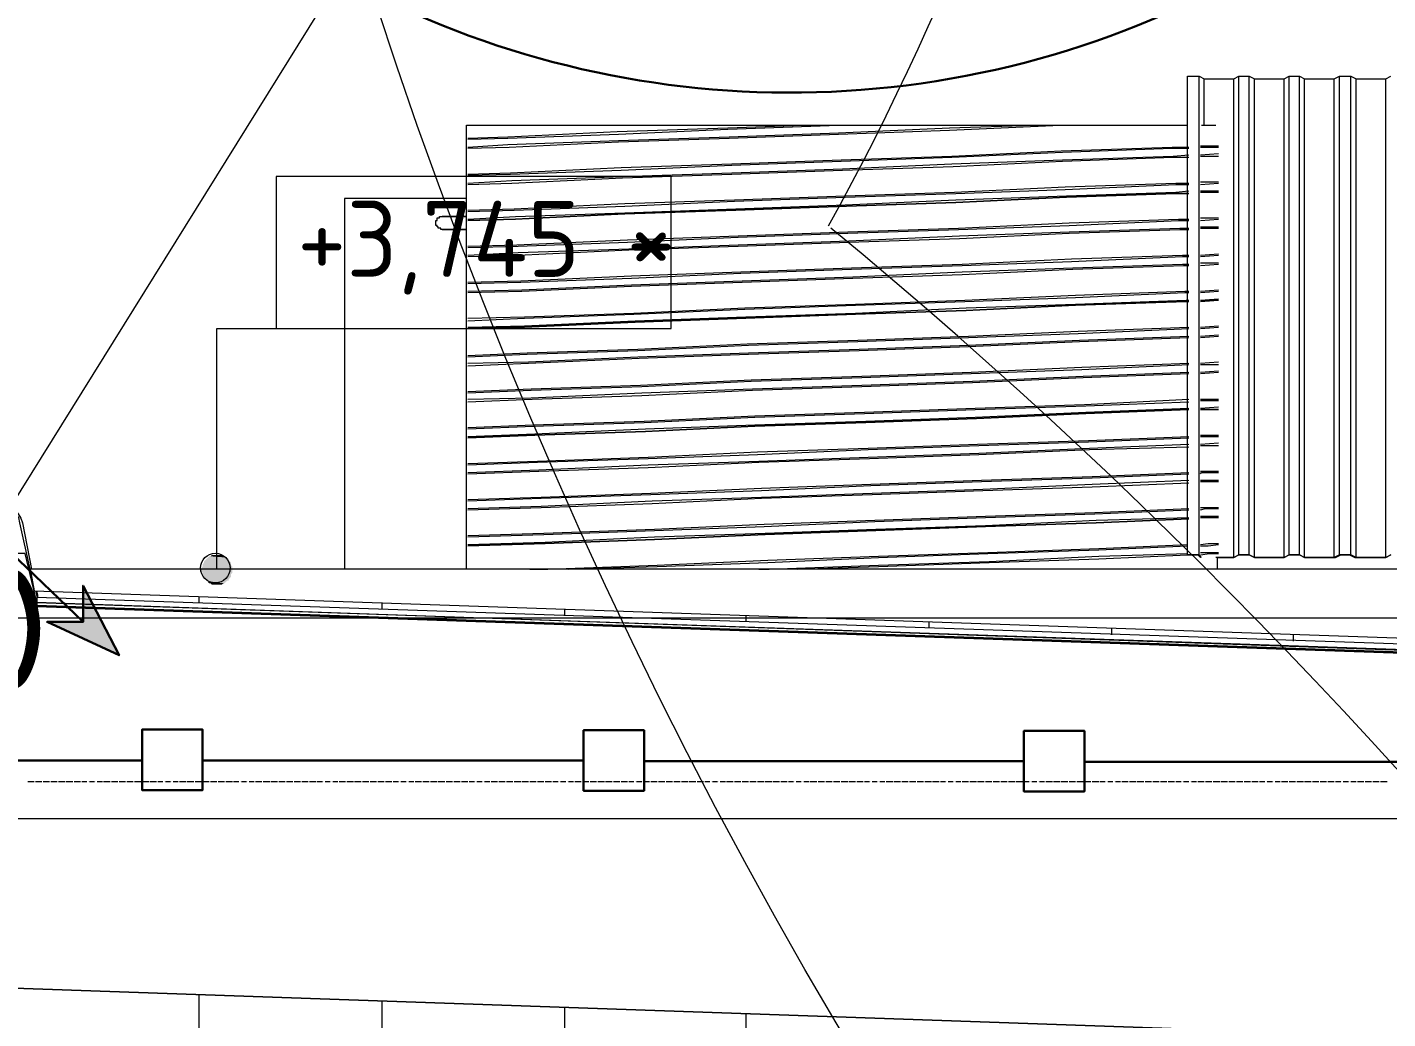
# Model space of a CAD drawing. Header units: millimetres. Extents: x -42533 to 645315, y 3457 to 82611.
# Drawn here: x 575676 to 580153, y 31539 to 34803 of the extents above; entities that cross this region are included whole.
import ezdxf

# ---------------------------------------------------------------- set-up
doc = ezdxf.new("R2010")
doc.units = ezdxf.units.MM
for name, color, linetype, true_color in [('PDF _!ЭОМ.Молниезащита', 7, 'Continuous', 0x954a95), ('PDF _Аннотация', 7, 'Continuous', 0xbababa), ('PDF _Антураж', 7, 'Continuous', 0xbababa), ('PDF _Крыша', 7, 'Continuous', 0xbababa), ('PDF _Крыша штриховка', 7, 'Continuous', 0xbababa), ('PDF _Обобщенные модели', 7, 'Continuous', 0xbababa), ('PDF _Ограждение', 7, 'Continuous', 0xbababa), ('PDF _Оси', 7, 'Continuous', 0xbababa), ('PDF _Отметки', 7, 'Continuous', 0xbababa), ('PDF _Перекрытие', 7, 'Continuous', 0xbababa), ('PDF _Перекрытие штриховка', 7, 'Continuous', 0xbababa)]:
    doc.layers.add(name, color=color, linetype=linetype, true_color=true_color)
doc.layers.add('PDF _Линии', color=7, linetype='Continuous')
doc.layers.add('PDF _Текст', color=7, linetype='Continuous')
doc.styles.add('PDF GOST Common', font='GOST_Common.ttf')
doc.styles.add('PDF ISOCPEUR', font='isocpeur.ttf')

msp = doc.modelspace()

# ---------------------------------------------------------------- linework, layer by layer
at = {"layer": 'PDF _!ЭОМ.Молниезащита', "lineweight": 30}
msp.add_lwpolyline([(575622.4, 33074.5), (575859.6, 32845.8), (575741, 32845.8), (575978.2, 32735.7), (575859.6, 32964.4), (575859.6, 32845.8)], dxfattribs=at)
at = {"layer": 'PDF _!ЭОМ.Молниезащита', "color": 5, "lineweight": 30}
for points in [[(576053.9, 32389.3), (575054.4, 32389.3), (574804.5, 32389.3), (574804.5, 32291.9), (574605.4, 32291.9), (574605.4, 32490.9), (574804.5, 32490.9), (574804.5, 32389.3)], [(577506.6, 32389.3), (576502.9, 32389.3), (576253, 32389.3), (576253, 32291.9), (576053.9, 32291.9), (576053.9, 32490.9), (576253, 32490.9), (576253, 32389.3)], [(578955.1, 32387.2), (577955.6, 32387.2), (577705.7, 32387.2), (577705.7, 32289.7), (577506.6, 32289.7), (577506.6, 32488.8), (577705.7, 32488.8), (577705.7, 32387.2)], [(580403.6, 32385), (579404.1, 32385), (579154.2, 32385), (579154.2, 32287.6), (578955.1, 32287.6), (578955.1, 32486.7), (579154.2, 32486.7), (579154.2, 32385)]]:
    msp.add_lwpolyline(points, dxfattribs=at)
at = {"layer": 'PDF _!ЭОМ.Молниезащита', "lineweight": 13}
msp.add_circle((592805, 40061.1), 16795.3, dxfattribs=at)
at = {"layer": 'PDF _!ЭОМ.Молниезащита', "color": 116, "lineweight": 30, "true_color": 0x136734}
msp.add_circle((567904.4, 20845.7), 12246.5, dxfattribs=at)
at = {"layer": 'PDF _!ЭОМ.Молниезащита', "lineweight": 13}
for centre, radius, start, end in [((570543.1, 38448.5), 8879.4, 331.04004, 36.93604), ((567008.4, 20453.1), 17757.8, 299.14304, 50.43064)]:
    msp.add_arc(centre, radius, start, end, dxfattribs=at)
at = {"layer": 'PDF _!ЭОМ.Молниезащита', "lineweight": 30}
msp.add_arc((578185.9, 37657.4), 3069.6, 220.7521, 337.2586, dxfattribs=at)
at = {"layer": 'PDF _!ЭОМ.Молниезащита', "transparency": 33554559}
for points in [[(575859.6, 32845.8), (575918.9, 32845.8), (575859.6, 32964.4)], [(575978.2, 32735.7), (575918.9, 32845.8), (575741, 32845.8)], [(575741, 32845.8), (575859.6, 32845.8), (575918.9, 32845.8)], [(575741, 32845.8), (575918.9, 32845.8), (575918.9, 32845.8)]]:
    msp.add_solid(points, dxfattribs=at)
at = {"layer": 'PDF _Аннотация', "color": 8, "lineweight": 9}
msp.add_lwpolyline([(575588.5, 33171.9), (577278.4, 35886.8), (577820.5, 35886.8)], dxfattribs=at)
at = {"layer": 'PDF _Аннотация', "color": 8, "lineweight": 20}
msp.add_lwpolyline([(577795.1, 33811.4), (577795.1, 34311.2), (576494.9, 34311.2), (576494.9, 33811.4)], close=True, dxfattribs=at)
at = {"layer": 'PDF _Антураж', "color": 8, "lineweight": 18}
msp.add_lwpolyline([(575707.1, 32905.1), (575707.1, 32909.3), (575669, 33070.3), (575453, 33070.3), (575419.1, 32926.3), (575419.1, 32930.5), (575410.6, 32934.7), (575465.7, 33171.9, -0.742756), (575660.5, 33171.9), (575690.2, 33019.4)], format="xyb", dxfattribs=at)
for points in [[(575685.9, 33019.4), (575652, 33171.9), (575647.8, 33188.9), (575635.1, 33201.6), (575622.4, 33214.3), (575605.4, 33227), (575588.5, 33235.4), (575571.6, 33235.4), (575550.4, 33235.4), (575533.4, 33235.4), (575516.5, 33227), (575499.6, 33214.3), (575486.9, 33201.6), (575474.1, 33188.9), (575469.9, 33171.9), (575419.1, 32930.5)], [(575702.9, 32947.4), (575707.1, 32930.5), (575711.3, 32934.7)], [(575711.3, 32926.3), (575711.3, 32934.7), (575707.1, 32947.4)], [(575707.1, 32930.5), (575707.1, 32913.6)], [(581390.9, 32731.4), (575707.1, 32926.3), (575707.1, 32909.3), (575707.1, 32900.8), (575707.1, 32896.6), (581390.9, 32701.8), (575707.1, 32896.6), (575707.1, 32900.8), (581390.9, 32706)], [(581390.9, 32710.3), (575707.1, 32909.3), (581390.9, 32714.5)]]:
    msp.add_lwpolyline(points, dxfattribs=at)
msp.add_lwpolyline([(573979.1, 31435.4), (575537.7, 31643), (581390.9, 31439.7), (575537.7, 31643)], close=True, dxfattribs=at)
at = {"layer": 'PDF _Крыша', "color": 8, "lineweight": 9}
msp.add_lwpolyline([(579590.9, 33057.6), (579590.9, 33019.4)], dxfattribs=at)
at = {"layer": 'PDF _Крыша штриховка', "color": 8, "lineweight": 9}
for points in [[(576240.7, 32926.3), (576240.7, 32909.3)], [(576842.2, 32909.3), (576842.2, 32888.1)], [(577443.6, 32888.1), (577443.6, 32867)], [(578040.8, 32867), (578040.8, 32845.8)], [(578642.2, 32845.8), (578642.2, 32824.6)], [(579243.6, 32824.6), (579243.6, 32803.4)], [(579840.8, 32803.4), (579840.8, 32782.3)], [(576240.7, 31617.5), (576240.7, 25755.8)], [(576842.2, 31596.4), (576842.2, 25755.8)], [(577443.6, 31575.2), (577443.6, 25755.8)], [(578040.8, 31554), (578040.8, 25755.8)]]:
    msp.add_lwpolyline(points, dxfattribs=at)
at = {"layer": 'PDF _Линии', "color": 8, "lineweight": 9}
for points in [[(581530.7, 32858.5), (581619.6, 25417), (554538.8, 25489), (554538.8, 32858.5), (561298.4, 32858.5), (561298.4, 55496.4), (574597.4, 55496.4), (574597.4, 32858.5), (581496.8, 32858.5)], [(581399.4, 32197.8), (574597.4, 32197.8), (574597.4, 29449), (561476.3, 29449), (561476.3, 32159.7), (554538.8, 32159.7)]]:
    msp.add_lwpolyline(points, dxfattribs=at)
msp.add_lwpolyline([(581357, 33019.4), (575685.9, 33019.4), (575698.6, 32947.4), (581357, 32752.6)], close=True, dxfattribs=at)
at = {"layer": 'PDF _Обобщенные модели', "color": 8, "lineweight": 18}
for points in [[(579540.1, 33057.6), (579531.6, 33066), (579493.5, 33066), (579493.5, 34641.6), (579531.6, 34641.6), (579548.6, 34633.1), (579646, 34633.1), (579662.9, 34641.6), (579696.8, 34641.6), (579713.7, 34633.1), (579811.1, 34633.1), (579828.1, 34641.6), (579862, 34641.6), (579878.9, 34633.1), (579976.3, 34633.1), (579993.3, 34641.6), (580031.4, 34641.6), (580048.3, 34633.1), (580145.7, 34633.1), (580162.7, 34641.6)], [(579531.6, 33066), (579531.6, 34641.6)], [(579548.6, 34480.6), (579548.6, 34633.1)], [(579646, 33057.6), (579646, 34633.1)], [(579662.9, 33066), (579662.9, 34641.6)], [(579696.8, 33066), (579696.8, 34641.6)], [(579713.7, 33057.6), (579713.7, 34633.1)], [(579811.1, 33057.6), (579811.1, 34633.1)], [(579828.1, 33066), (579828.1, 34641.6)], [(579862, 33066), (579862, 34641.6)], [(579878.9, 33057.6), (579878.9, 34633.1)], [(579976.3, 33057.6), (579976.3, 34633.1)], [(579993.3, 33066), (579993.3, 34641.6)], [(580031.4, 33066), (580031.4, 34641.6)], [(580048.3, 33057.6), (580048.3, 34633.1)], [(580145.7, 33057.6), (580145.7, 34633.1)], [(579493.5, 33066), (579527.4, 33066), (579535.8, 33057.6)], [(580162.7, 33066), (580145.7, 33057.6), (580048.3, 33057.6), (580031.4, 33066), (579993.3, 33066), (579976.3, 33057.6), (579878.9, 33057.6), (579862, 33066), (579828.1, 33066), (579811.1, 33057.6), (579713.7, 33057.6), (579696.8, 33066), (579662.9, 33066), (579646, 33057.6), (579586.7, 33057.6)], [(579590.9, 33057.6), (579646, 33057.6), (579662.9, 33066), (579696.8, 33066), (579713.7, 33057.6), (579811.1, 33057.6), (579828.1, 33066), (579862, 33066), (579878.9, 33057.6), (579980.6, 33057.6), (579997.5, 33066), (580027.1, 33066), (580044.1, 33057.6), (580145.7, 33057.6), (580162.7, 33066)]]:
    msp.add_lwpolyline(points, dxfattribs=at)
at = {"layer": 'PDF _Ограждение', "color": 8, "lineweight": 9}
msp.add_lwpolyline([(577041.2, 34137.6), (577045.5, 34137.6), (577049.7, 34137.6), (577053.9, 34137.6), (577058.2, 34137.6), (577062.4, 34137.6), (577066.6, 34137.6), (577070.9, 34137.6), (577075.1, 34137.6), (577079.3, 34137.6), (577083.6, 34137.6), (577087.8, 34137.6), (577092.1, 34137.6), (577096.3, 34137.6), (577100.5, 34137.6), (577104.8, 34137.6), (577109, 34137.6), (577113.2, 34137.6), (577117.5, 34137.6), (577121.7, 34137.6), (577117.5, 34137.6), (577113.2, 34137.6), (577109, 34137.6), (577104.8, 34137.6), (577100.5, 34137.6), (577096.3, 34137.6), (577092.1, 34137.6), (577087.8, 34137.6), (577083.6, 34137.6), (577079.3, 34137.6), (577075.1, 34137.6), (577070.9, 34137.6), (577066.6, 34137.6), (577062.4, 34137.6), (577058.2, 34137.6), (577053.9, 34137.6), (577049.7, 34137.6), (577045.5, 34137.6), (577041.2, 34137.6), (577037, 34137.6), (577037, 34141.8), (577032.8, 34141.8), (577028.5, 34141.8), (577028.5, 34146), (577024.3, 34146), (577024.3, 34150.3), (577020.1, 34150.3), (577020.1, 34154.5), (577020.1, 34158.7), (577020.1, 34163), (577020.1, 34167.2), (577024.3, 34167.2), (577024.3, 34171.5), (577024.3, 34175.7), (577028.5, 34175.7), (577032.8, 34175.7), (577032.8, 34179.9), (577037, 34179.9), (577041.2, 34179.9), (577045.5, 34179.9), (577049.7, 34179.9), (577053.9, 34179.9), (577058.2, 34179.9), (577062.4, 34179.9), (577066.6, 34179.9), (577070.9, 34179.9), (577075.1, 34179.9), (577079.3, 34179.9), (577083.6, 34179.9), (577087.8, 34179.9), (577092.1, 34179.9), (577096.3, 34179.9), (577100.5, 34179.9), (577104.8, 34179.9), (577109, 34179.9), (577113.2, 34179.9), (577117.5, 34179.9), (577121.7, 34179.9), (577117.5, 34179.9), (577113.2, 34179.9), (577109, 34179.9), (577104.8, 34179.9), (577100.5, 34179.9), (577096.3, 34179.9), (577092.1, 34179.9), (577087.8, 34179.9), (577083.6, 34179.9), (577079.3, 34179.9), (577075.1, 34179.9), (577070.9, 34179.9), (577066.6, 34179.9), (577062.4, 34179.9), (577058.2, 34179.9), (577053.9, 34179.9), (577049.7, 34179.9), (577045.5, 34179.9), (577041.2, 34179.9)], dxfattribs=at)
at = {"layer": 'PDF _Оси', "color": 8, "lineweight": 9}
for points in [[(575677.4, 32320.6), (575698.6, 32320.6)], [(575702.9, 32320.6), (575724, 32320.6)], [(575728.3, 32320.6), (575749.4, 32320.6)], [(575753.7, 32320.6), (575774.9, 32320.6)], [(575779.1, 32320.6), (575800.3, 32320.6)], [(575804.5, 32320.6), (575825.7, 32320.6)], [(575829.9, 32320.6), (575851.1, 32320.6)], [(575855.3, 32320.6), (575872.3, 32320.6)], [(575876.5, 32320.6), (575876.5, 32320.6)], [(575880.7, 32320.6), (575897.7, 32320.6)], [(575901.9, 32320.6), (575901.9, 32320.6)], [(575906.2, 32320.6), (575923.1, 32320.6)], [(575927.3, 32320.6), (575948.5, 32320.6)], [(575952.7, 32320.6), (575973.9, 32320.6)], [(575978.2, 32320.6), (575999.3, 32320.6)], [(576003.6, 32320.6), (576024.7, 32320.6)], [(576029, 32320.6), (576050.2, 32320.6)], [(576054.4, 32320.6), (576075.6, 32320.6)], [(576079.8, 32320.6), (576101, 32320.6)], [(576105.2, 32320.6), (576122.2, 32320.6)], [(576126.4, 32320.6), (576126.4, 32320.6)], [(576130.6, 32320.6), (576147.6, 32320.6)], [(576151.8, 32320.6), (576151.8, 32320.6)], [(576156, 32320.6), (576173, 32320.6)], [(576177.2, 32320.6), (576198.4, 32320.6)], [(576202.6, 32320.6), (576223.8, 32320.6)], [(576228, 32320.6), (576249.2, 32320.6)], [(576253.5, 32320.6), (576274.6, 32320.6)], [(576278.9, 32320.6), (576300, 32320.6)], [(576304.3, 32320.6), (576325.5, 32320.6)], [(576329.7, 32320.6), (576350.9, 32320.6)], [(576355.1, 32320.6), (576372, 32320.6)], [(576376.3, 32320.6), (576376.3, 32320.6)], [(576380.5, 32320.6), (576397.5, 32320.6)], [(576401.7, 32320.6), (576401.7, 32320.6)], [(576405.9, 32320.6), (576422.9, 32320.6)], [(576427.1, 32320.6), (576448.3, 32320.6)], [(576452.5, 32320.6), (576473.7, 32320.6)], [(576477.9, 32320.6), (576499.1, 32320.6)], [(576503.3, 32320.6), (576524.5, 32320.6)], [(576528.8, 32320.6), (576549.9, 32320.6)], [(576554.2, 32320.6), (576575.3, 32320.6)], [(576579.6, 32320.6), (576600.8, 32320.6)], [(576605, 32320.6), (576626.2, 32320.6)], [(576630.4, 32320.6), (576647.3, 32320.6)], [(576651.6, 32320.6), (576651.6, 32320.6)], [(576655.8, 32320.6), (576672.8, 32320.6)], [(576677, 32320.6), (576677, 32320.6)], [(576681.2, 32320.6), (576698.2, 32320.6)], [(576702.4, 32320.6), (576723.6, 32320.6)], [(576727.8, 32320.6), (576749, 32320.6)], [(576753.2, 32320.6), (576774.4, 32320.6)], [(576778.6, 32320.6), (576799.8, 32320.6)], [(576804, 32320.6), (576825.2, 32320.6)], [(576829.5, 32320.6), (576850.6, 32320.6)], [(576854.9, 32320.6), (576876, 32320.6)], [(576880.3, 32320.6), (576897.2, 32320.6)], [(576901.5, 32320.6), (576901.5, 32320.6)], [(576905.7, 32320.6), (576922.6, 32320.6)], [(576926.9, 32320.6), (576926.9, 32320.6)], [(576931.1, 32320.6), (576948.1, 32320.6)], [(576952.3, 32320.6), (576973.5, 32320.6)], [(576977.7, 32320.6), (576998.9, 32320.6)], [(577003.1, 32320.6), (577024.3, 32320.6)], [(577028.5, 32320.6), (577049.7, 32320.6)], [(577053.9, 32320.6), (577075.1, 32320.6)], [(577079.3, 32320.6), (577100.5, 32320.6)], [(577104.8, 32320.6), (577125.9, 32320.6)], [(577130.2, 32320.6), (577147.1, 32320.6)], [(577151.3, 32320.6), (577151.3, 32320.6)], [(577155.6, 32320.6), (577172.5, 32320.6)], [(577176.8, 32320.6), (577176.8, 32320.6)], [(577181, 32320.6), (577197.9, 32320.6)], [(577202.2, 32320.6), (577223.3, 32320.6)], [(577227.6, 32320.6), (577248.8, 32320.6)], [(577253, 32320.6), (577274.2, 32320.6)], [(577278.4, 32320.6), (577299.6, 32320.6)], [(577303.8, 32320.6), (577325, 32320.6)], [(577329.2, 32320.6), (577350.4, 32320.6)], [(577354.6, 32320.6), (577375.8, 32320.6)], [(577380.1, 32320.6), (577401.2, 32320.6)], [(577405.5, 32320.6), (577422.4, 32320.6)], [(577426.6, 32320.6), (577426.6, 32320.6)], [(577430.9, 32320.6), (577447.8, 32320.6)], [(577452.1, 32320.6), (577452.1, 32320.6)], [(577456.3, 32320.6), (577473.2, 32320.6)], [(577477.5, 32320.6), (577498.6, 32320.6)], [(577502.9, 32320.6), (577524.1, 32320.6)], [(577528.3, 32320.6), (577549.5, 32320.6)], [(577553.7, 32320.6), (577574.9, 32320.6)], [(577579.1, 32320.6), (577600.3, 32320.6)], [(577604.5, 32320.6), (577625.7, 32320.6)], [(577629.9, 32320.6), (577651.1, 32320.6)], [(577655.4, 32320.6), (577672.3, 32320.6)], [(577676.5, 32320.6), (577676.5, 32320.6)], [(577680.8, 32320.6), (577697.7, 32320.6)], [(577701.9, 32320.6), (577701.9, 32320.6)], [(577706.2, 32320.6), (577723.1, 32320.6)], [(577727.4, 32320.6), (577748.5, 32320.6)], [(577752.8, 32320.6), (577773.9, 32320.6)], [(577778.2, 32320.6), (577799.4, 32320.6)], [(577803.6, 32320.6), (577824.8, 32320.6)], [(577829, 32320.6), (577850.2, 32320.6)], [(577854.4, 32320.6), (577875.6, 32320.6)], [(577879.8, 32320.6), (577901, 32320.6)], [(577905.2, 32320.6), (577922.2, 32320.6)], [(577926.4, 32320.6), (577926.4, 32320.6)], [(577930.7, 32320.6), (577947.6, 32320.6)], [(577951.8, 32320.6), (577951.8, 32320.6)], [(577956.1, 32320.6), (577973, 32320.6)], [(577977.2, 32320.6), (577998.4, 32320.6)], [(578002.7, 32320.6), (578023.8, 32320.6)], [(578028.1, 32320.6), (578049.2, 32320.6)], [(578053.5, 32320.6), (578074.7, 32320.6)], [(578078.9, 32320.6), (578100.1, 32320.6)], [(578104.3, 32320.6), (578125.5, 32320.6)], [(578129.7, 32320.6), (578150.9, 32320.6)], [(578155.1, 32320.6), (578176.3, 32320.6)], [(578180.5, 32320.6), (578197.5, 32320.6)], [(578201.7, 32320.6), (578201.7, 32320.6)], [(578205.9, 32320.6), (578222.9, 32320.6)], [(578227.1, 32320.6), (578227.1, 32320.6)], [(578231.4, 32320.6), (578248.3, 32320.6)], [(578252.5, 32320.6), (578273.7, 32320.6)], [(578277.9, 32320.6), (578299.1, 32320.6)], [(578303.4, 32320.6), (578324.5, 32320.6)], [(578328.8, 32320.6), (578350, 32320.6)], [(578354.2, 32320.6), (578375.4, 32320.6)], [(578379.6, 32320.6), (578400.8, 32320.6)], [(578405, 32320.6), (578426.2, 32320.6)], [(578430.4, 32320.6), (578447.4, 32320.6)], [(578451.6, 32320.6), (578451.6, 32320.6)], [(578455.8, 32320.6), (578472.8, 32320.6)], [(578477, 32320.6), (578477, 32320.6)], [(578481.2, 32320.6), (578498.2, 32320.6)], [(578502.4, 32320.6), (578523.6, 32320.6)], [(578527.8, 32320.6), (578549, 32320.6)], [(578553.2, 32320.6), (578574.4, 32320.6)], [(578578.7, 32320.6), (578599.8, 32320.6)], [(578604.1, 32320.6), (578625.2, 32320.6)], [(578629.5, 32320.6), (578650.7, 32320.6)], [(578654.9, 32320.6), (578676.1, 32320.6)], [(578680.3, 32320.6), (578697.2, 32320.6)], [(578701.5, 32320.6), (578701.5, 32320.6)], [(578705.7, 32320.6), (578722.7, 32320.6)], [(578726.9, 32320.6), (578726.9, 32320.6)], [(578731.1, 32320.6), (578748.1, 32320.6)], [(578752.3, 32320.6), (578773.5, 32320.6)], [(578777.7, 32320.6), (578798.9, 32320.6)], [(578803.1, 32320.6), (578824.3, 32320.6)], [(578828.5, 32320.6), (578849.7, 32320.6)], [(578854, 32320.6), (578875.1, 32320.6)], [(578879.4, 32320.6), (578900.5, 32320.6)], [(578904.8, 32320.6), (578926, 32320.6)], [(578930.2, 32320.6), (578951.4, 32320.6)], [(578955.6, 32320.6), (578972.5, 32320.6)], [(578976.8, 32320.6), (578976.8, 32320.6)], [(578981, 32320.6), (578998, 32320.6)], [(579002.2, 32320.6), (579002.2, 32320.6)], [(579006.4, 32320.6), (579023.4, 32320.6)], [(579027.6, 32320.6), (579048.8, 32320.6)], [(579053, 32320.6), (579074.2, 32320.6)], [(579078.4, 32320.6), (579099.6, 32320.6)], [(579103.8, 32320.6), (579125, 32320.6)], [(579129.3, 32320.6), (579150.4, 32320.6)], [(579154.7, 32320.6), (579175.8, 32320.6)], [(579180.1, 32320.6), (579201.3, 32320.6)], [(579205.5, 32320.6), (579222.4, 32320.6)], [(579226.7, 32320.6), (579226.7, 32320.6)], [(579230.9, 32320.6), (579247.8, 32320.6)], [(579252.1, 32320.6), (579252.1, 32320.6)], [(579256.3, 32320.6), (579273.3, 32320.6)], [(579277.5, 32320.6), (579298.7, 32320.6)], [(579302.9, 32320.6), (579324.1, 32320.6)], [(579328.3, 32320.6), (579349.5, 32320.6)], [(579353.7, 32320.6), (579374.9, 32320.6)], [(579379.1, 32320.6), (579400.3, 32320.6)], [(579404.6, 32320.6), (579425.7, 32320.6)], [(579430, 32320.6), (579451.1, 32320.6)], [(579455.4, 32320.6), (579472.3, 32320.6)], [(579476.6, 32320.6), (579476.6, 32320.6)], [(579480.8, 32320.6), (579497.7, 32320.6)], [(579502, 32320.6), (579502, 32320.6)], [(579506.2, 32320.6), (579523.1, 32320.6)], [(579527.4, 32320.6), (579548.6, 32320.6)], [(579552.8, 32320.6), (579574, 32320.6)], [(579578.2, 32320.6), (579599.4, 32320.6)], [(579603.6, 32320.6), (579624.8, 32320.6)], [(579629, 32320.6), (579650.2, 32320.6)], [(579654.4, 32320.6), (579675.6, 32320.6)], [(579679.8, 32320.6), (579701, 32320.6)], [(579705.3, 32320.6), (579726.4, 32320.6)], [(579730.7, 32320.6), (579747.6, 32320.6)], [(579751.9, 32320.6), (579751.9, 32320.6)], [(579756.1, 32320.6), (579773, 32320.6)], [(579777.3, 32320.6), (579777.3, 32320.6)], [(579781.5, 32320.6), (579798.4, 32320.6)], [(579802.7, 32320.6), (579823.9, 32320.6)], [(579828.1, 32320.6), (579849.3, 32320.6)], [(579853.5, 32320.6), (579874.7, 32320.6)], [(579878.9, 32320.6), (579900.1, 32320.6)], [(579904.3, 32320.6), (579925.5, 32320.6)], [(579929.7, 32320.6), (579950.9, 32320.6)], [(579955.1, 32320.6), (579976.3, 32320.6)], [(579980.6, 32320.6), (579997.5, 32320.6)], [(580001.7, 32320.6), (580001.7, 32320.6)], [(580006, 32320.6), (580022.9, 32320.6)], [(580027.1, 32320.6), (580027.1, 32320.6)], [(580031.4, 32320.6), (580048.3, 32320.6)], [(580052.6, 32320.6), (580073.7, 32320.6)], [(580078, 32320.6), (580099.1, 32320.6)], [(580103.4, 32320.6), (580124.6, 32320.6)], [(580128.8, 32320.6), (580150, 32320.6)]]:
    msp.add_lwpolyline(points, dxfattribs=at)
at = {"layer": 'PDF _Отметки', "color": 8, "lineweight": 20}
msp.add_lwpolyline([(576300, 33019.4), (576300, 33811.4), (577142.9, 33811.4)], dxfattribs=at)
at = {"layer": 'PDF _Отметки', "lineweight": 9}
msp.add_circle((576294.9, 33022.8), 48.7, dxfattribs=at)
at = {"layer": 'PDF _Отметки', "transparency": 33554559}
for points in [[(576257.7, 33040.6), (576346.6, 33036.4), (576253.5, 33036.4)], [(576261.9, 33049.1), (576342.4, 33044.9), (576257.7, 33044.9)], [(576342.4, 33044.9), (576257.7, 33044.9), (576346.6, 33040.6)], [(576257.7, 33044.9), (576346.6, 33040.6), (576257.7, 33040.6)], [(576346.6, 33040.6), (576257.7, 33040.6), (576346.6, 33036.4)], [(576266.2, 33053.3), (576338.2, 33049.1), (576261.9, 33049.1)], [(576338.2, 33049.1), (576261.9, 33049.1), (576342.4, 33044.9)], [(576270.4, 33057.6), (576333.9, 33053.3), (576266.2, 33053.3)], [(576338.2, 33053.3), (576338.2, 33053.3), (576266.2, 33053.3)], [(576338.2, 33053.3), (576266.2, 33053.3), (576333.9, 33053.3)], [(576338.2, 33053.3), (576266.2, 33053.3), (576338.2, 33049.1)], [(576274.6, 33061.8), (576329.7, 33057.6), (576270.4, 33057.6)], [(576329.7, 33057.6), (576270.4, 33057.6), (576333.9, 33053.3)], [(576278.9, 33061.8), (576325.5, 33061.8), (576274.6, 33061.8)], [(576325.5, 33061.8), (576274.6, 33061.8), (576329.7, 33057.6)], [(576283.1, 33066), (576321.2, 33061.8), (576278.9, 33061.8)], [(576321.2, 33061.8), (576278.9, 33061.8), (576325.5, 33061.8)], [(576291.6, 33066), (576317, 33066), (576283.1, 33066)], [(576317, 33066), (576283.1, 33066), (576321.2, 33061.8)], [(576295.8, 33066), (576312.7, 33066), (576291.6, 33066)], [(576312.7, 33066), (576291.6, 33066), (576317, 33066)], [(576304.3, 33066), (576295.8, 33066), (576295.8, 33066)], [(576304.3, 33066), (576295.8, 33066), (576312.7, 33066)], [(576253.5, 33027.9), (576350.9, 33023.7), (576249.2, 33023.7)], [(576350.9, 33023.7), (576249.2, 33023.7), (576350.9, 33019.4)], [(576249.2, 33023.7), (576350.9, 33019.4), (576249.2, 33019.4)], [(576350.9, 33019.4), (576249.2, 33019.4), (576350.9, 33011)], [(576249.2, 33019.4), (576350.9, 33011), (576249.2, 33011)], [(576350.9, 33011), (576249.2, 33011), (576350.9, 33006.7)], [(576249.2, 33011), (576350.9, 33006.7), (576253.5, 33006.7)], [(576346.6, 33036.4), (576253.5, 33036.4), (576346.6, 33032.1)], [(576253.5, 33036.4), (576346.6, 33032.1), (576253.5, 33032.1)], [(576346.6, 33032.1), (576253.5, 33032.1), (576350.9, 33027.9)], [(576253.5, 33032.1), (576350.9, 33027.9), (576253.5, 33027.9)], [(576350.9, 33027.9), (576253.5, 33027.9), (576350.9, 33023.7)], [(576350.9, 33006.7), (576253.5, 33006.7), (576346.6, 33002.5)], [(576253.5, 33006.7), (576346.6, 33002.5), (576253.5, 33002.5)], [(576346.6, 33002.5), (576253.5, 33002.5), (576346.6, 32998.3)], [(576253.5, 33002.5), (576346.6, 32998.3), (576253.5, 32998.3)], [(576346.6, 32998.3), (576253.5, 32998.3), (576346.6, 32994)], [(576253.5, 32998.3), (576346.6, 32994), (576257.7, 32994)], [(576346.6, 32994), (576257.7, 32994), (576342.4, 32989.8)], [(576257.7, 32994), (576342.4, 32989.8), (576257.7, 32989.8)], [(576342.4, 32989.8), (576257.7, 32989.8), (576338.2, 32985.6)], [(576257.7, 32989.8), (576338.2, 32985.6), (576261.9, 32985.6)], [(576338.2, 32985.6), (576261.9, 32985.6), (576338.2, 32981.3)], [(576261.9, 32985.6), (576338.2, 32981.3), (576266.2, 32981.3)], [(576333.9, 32981.3), (576333.9, 32981.3), (576266.2, 32981.3)], [(576333.9, 32981.3), (576266.2, 32981.3), (576338.2, 32981.3)], [(576333.9, 32981.3), (576266.2, 32981.3), (576329.7, 32977.1)], [(576266.2, 32981.3), (576329.7, 32977.1), (576270.4, 32977.1)], [(576329.7, 32977.1), (576270.4, 32977.1), (576325.5, 32972.9)], [(576270.4, 32977.1), (576325.5, 32972.9), (576274.6, 32972.9)], [(576325.5, 32972.9), (576274.6, 32972.9), (576321.2, 32972.9)], [(576274.6, 32972.9), (576321.2, 32972.9), (576278.9, 32972.9)], [(576321.2, 32972.9), (576278.9, 32972.9), (576317, 32968.6)], [(576278.9, 32972.9), (576317, 32968.6), (576283.1, 32968.6)], [(576317, 32968.6), (576283.1, 32968.6), (576312.7, 32968.6)], [(576283.1, 32968.6), (576312.7, 32968.6), (576291.6, 32968.6)], [(576304.3, 32968.6), (576295.8, 32968.6), (576291.6, 32968.6)], [(576291.6, 32968.6), (576312.7, 32968.6), (576304.3, 32968.6)], [(576304.3, 32968.6), (576304.3, 32968.6), (576295.8, 32968.6)]]:
    msp.add_solid(points, dxfattribs=at)
at = {"layer": 'PDF _Перекрытие', "color": 8, "lineweight": 18}
for points in [[(577121.7, 33019.4), (577121.7, 34480.6), (579493.5, 34480.6)], [(579540.1, 34480.6), (579586.7, 34480.6)], [(577121.7, 34239.2), (576719.3, 34239.2), (576719.3, 33019.4)]]:
    msp.add_lwpolyline(points, dxfattribs=at)
at = {"layer": 'PDF _Перекрытие штриховка', "color": 8, "lineweight": 9}
for points in [[(577125.9, 34434), (577257.2, 34438.3), (577621.5, 34451), (577981.5, 34467.9), (578345.7, 34480.6), (578358.4, 34480.6)], [(577125.9, 34438.3), (577257.2, 34442.5), (577617.2, 34459.5), (577981.5, 34472.2), (578227.1, 34480.6)], [(577125.9, 34404.4), (577261.5, 34408.6), (577621.5, 34425.6), (577985.7, 34438.3), (578345.7, 34451), (578710, 34463.7), (579074.2, 34480.6), (579112.3, 34480.6)], [(577125.9, 34408.6), (577257.2, 34417.1), (577621.5, 34429.8), (577985.7, 34442.5), (578345.7, 34455.2), (578710, 34472.2), (578985.3, 34480.6)], [(577125.9, 34319.7), (577265.7, 34323.9), (577629.9, 34340.9), (577994.2, 34353.6), (578354.2, 34366.3), (578718.4, 34379), (579078.4, 34395.9), (579442.7, 34408.6), (579497.7, 34408.6)], [(577125.9, 34315.5), (577265.7, 34319.7), (577629.9, 34332.4), (577994.2, 34349.3), (578354.2, 34362), (578718.4, 34374.8), (579082.7, 34391.7), (579442.7, 34404.4), (579497.7, 34404.4)], [(577125.9, 34290), (577269.9, 34298.5), (577634.2, 34311.2), (577994.2, 34323.9), (578358.4, 34336.6), (578718.4, 34353.6), (579082.7, 34366.3), (579446.9, 34379), (579497.7, 34383.2)], [(579535.8, 34412.9), (579595.1, 34412.9)], [(579535.8, 34408.6), (579595.1, 34408.6)], [(579535.8, 34383.2), (579595.1, 34387.5)], [(577125.9, 34285.8), (577269.9, 34290), (577634.2, 34307), (577994.2, 34319.7), (578358.4, 34332.4), (578722.7, 34345.1), (579082.7, 34362), (579446.9, 34374.8), (579497.7, 34374.8)], [(579535.8, 34379), (579595.1, 34379)], [(579535.8, 34294.3), (579595.1, 34294.3)], [(577125.9, 34201.1), (577278.4, 34205.3), (577642.6, 34222.3), (578002.7, 34235), (578366.9, 34247.7), (578726.9, 34260.4), (579091.1, 34277.3), (579455.4, 34290), (579497.7, 34290)], [(577125.9, 34196.9), (577278.4, 34201.1), (577642.6, 34213.8), (578002.7, 34230.7), (578366.9, 34243.5), (578731.1, 34256.2), (579091.1, 34268.9), (579455.4, 34285.8), (579497.7, 34285.8)], [(577125.9, 34171.5), (577282.6, 34179.9), (577642.6, 34192.6), (578006.9, 34205.3), (578366.9, 34218), (578731.1, 34235), (579095.4, 34247.7), (579455.4, 34260.4), (579497.7, 34264.6)], [(579535.8, 34285.8), (579595.1, 34290)], [(579535.8, 34264.6), (579595.1, 34264.6)], [(577125.9, 34082.5), (577286.9, 34086.7), (577651.1, 34103.7), (578015.4, 34116.4), (578375.4, 34129.1), (578739.6, 34141.8), (579103.8, 34158.7), (579463.8, 34171.5), (579497.7, 34171.5)], [(577125.9, 34078.3), (577291.1, 34082.5), (577651.1, 34095.2), (578015.4, 34112.2), (578375.4, 34124.9), (578739.6, 34137.6), (579103.8, 34150.3), (579463.8, 34167.2), (579497.7, 34167.2)], [(579535.8, 34175.7), (579595.1, 34175.7)], [(579535.8, 34167.2), (579595.1, 34171.5)], [(577125.9, 34052.9), (577291.1, 34061.3), (577655.4, 34074), (578015.4, 34086.7), (578379.6, 34099.5), (578743.8, 34116.4), (579103.8, 34129.1), (579468.1, 34141.8), (579497.7, 34141.8)], [(577125.9, 34048.6), (577291.1, 34052.9), (577655.4, 34069.8), (578015.4, 34082.5), (578379.6, 34095.2), (578743.8, 34107.9), (579103.8, 34124.9), (579468.1, 34137.6), (579497.7, 34137.6)], [(579535.8, 34146), (579595.1, 34146)], [(579535.8, 34141.8), (579595.1, 34141.8)], [(577125.9, 33963.9), (577299.6, 33968.2), (577663.8, 33985.1), (578023.8, 33997.8), (578388.1, 34010.5), (578752.3, 34023.2), (579112.3, 34040.2), (579476.6, 34052.9), (579497.7, 34052.9)], [(577125.9, 33959.7), (577299.6, 33963.9), (577663.8, 33976.6), (578023.8, 33993.6), (578388.1, 34006.3), (578752.3, 34019), (579112.3, 34031.7), (579476.6, 34048.6), (579497.7, 34048.6)], [(577125.9, 33934.3), (577303.8, 33938.5), (577663.8, 33955.5), (578028.1, 33968.2), (578392.3, 33980.9), (578752.3, 33997.8), (579116.5, 34010.5), (579476.6, 34023.2), (579497.7, 34023.2)], [(579535.8, 34052.9), (579595.1, 34057.1)], [(579535.8, 34048.6), (579595.1, 34052.9)], [(579535.8, 34027.5), (579595.1, 34027.5)], [(579535.8, 34019), (579595.1, 34023.2)], [(577125.9, 33930), (577303.8, 33934.3), (577663.8, 33951.2), (578028.1, 33963.9), (578392.3, 33976.6), (578752.3, 33989.3), (579116.5, 34006.3), (579480.8, 34019), (579497.7, 34019)], [(577125.9, 33845.3), (577312.3, 33849.6), (577672.3, 33862.3), (578036.5, 33879.2), (578400.8, 33891.9), (578760.8, 33904.6), (579125, 33921.6), (579485, 33934.3), (579497.7, 33934.3)], [(579535.8, 33934.3), (579595.1, 33938.5)], [(579535.8, 33930), (579595.1, 33934.3)], [(577125.9, 33836.9), (577312.3, 33845.3), (577672.3, 33858), (578036.5, 33875), (578400.8, 33887.7), (578760.8, 33900.4), (579125, 33913.1), (579485, 33930), (579497.7, 33930)], [(577125.9, 33815.7), (577312.3, 33819.9), (577676.5, 33836.9), (578040.8, 33849.6), (578400.8, 33862.3), (578765, 33879.2), (579125, 33891.9), (579489.3, 33904.6), (579497.7, 33904.6)], [(579535.8, 33904.6), (579595.1, 33908.9)], [(577125.9, 33722.5), (577320.8, 33731), (577685, 33743.7), (578045, 33760.6), (578409.2, 33773.3), (578773.5, 33786), (579133.5, 33803), (579497.7, 33815.7)], [(577125.9, 33718.3), (577320.8, 33726.7), (577685, 33739.4), (578049.2, 33756.4), (578409.2, 33769.1), (578773.5, 33781.8), (579133.5, 33794.5), (579497.7, 33811.4)], [(579535.8, 33815.7), (579595.1, 33819.9)], [(579535.8, 33811.4), (579595.1, 33815.7)], [(577125.9, 33697.1), (577325, 33701.3), (577685, 33718.3), (578049.2, 33731), (578413.5, 33743.7), (578773.5, 33756.4), (579137.7, 33773.3), (579497.7, 33786)], [(577125.9, 33688.6), (577325, 33697.1), (577689.2, 33714), (578049.2, 33726.7), (578413.5, 33739.4), (578773.5, 33752.2), (579137.7, 33769.1), (579497.7, 33781.8)], [(579535.8, 33786), (579595.1, 33790.3)], [(579535.8, 33781.8), (579595.1, 33786)], [(577125.9, 33603.9), (577333.5, 33612.4), (577693.5, 33625.1), (578057.7, 33642), (578422, 33654.7), (578782, 33667.4), (579146.2, 33684.4), (579497.7, 33697.1)], [(577125.9, 33599.7), (577333.5, 33608.2), (577697.7, 33620.9), (578057.7, 33637.8), (578422, 33650.5), (578782, 33663.2), (579146.2, 33675.9), (579497.7, 33692.9)], [(577125.9, 33578.5), (577333.5, 33582.7), (577697.7, 33599.7), (578061.9, 33612.4), (578422, 33625.1), (578786.2, 33637.8), (579150.4, 33654.7), (579497.7, 33667.4)], [(579535.8, 33697.1), (579595.1, 33701.3)], [(579535.8, 33692.9), (579595.1, 33692.9)], [(579535.8, 33667.4), (579595.1, 33671.7)], [(579535.8, 33663.2), (579595.1, 33667.4)], [(577125.9, 33570), (577337.7, 33578.5), (577697.7, 33591.2), (578061.9, 33608.2), (578422, 33620.9), (578786.2, 33633.6), (579150.4, 33650.5), (579497.7, 33663.2)], [(577125.9, 33485.3), (577341.9, 33493.8), (577706.2, 33506.5), (578070.4, 33523.4), (578430.4, 33536.2), (578794.7, 33548.9), (579154.7, 33561.6), (579497.7, 33578.5)], [(579535.8, 33578.5), (579595.1, 33578.5)], [(577125.9, 33481.1), (577341.9, 33489.6), (577706.2, 33502.3), (578070.4, 33519.2), (578430.4, 33531.9), (578794.7, 33544.6), (579158.9, 33557.3), (579497.7, 33570)], [(577125.9, 33455.7), (577346.2, 33464.2), (577710.4, 33481.1), (578070.4, 33493.8), (578434.7, 33506.5), (578794.7, 33519.2), (579158.9, 33536.2), (579497.7, 33548.9)], [(579535.8, 33574.3), (579595.1, 33574.3)], [(579535.8, 33548.9), (579595.1, 33553.1)], [(577125.9, 33366.7), (577354.6, 33375.2), (577718.9, 33387.9), (578078.9, 33404.9), (578443.1, 33417.6), (578803.1, 33430.3), (579167.4, 33443), (579497.7, 33455.7)], [(577125.9, 33362.5), (577354.6, 33371), (577718.9, 33383.7), (578078.9, 33396.4), (578443.1, 33413.3), (578807.4, 33426), (579167.4, 33438.7), (579497.7, 33451.4)], [(579535.8, 33459.9), (579595.1, 33459.9)], [(579535.8, 33455.7), (579595.1, 33455.7)], [(577125.9, 33337.1), (577358.9, 33345.6), (577718.9, 33362.5), (578083.1, 33375.2), (578443.1, 33387.9), (578807.4, 33400.6), (579171.6, 33417.6), (579497.7, 33430.3)], [(577125.9, 33332.9), (577358.9, 33341.3), (577718.9, 33354), (578083.1, 33371), (578447.4, 33383.7), (578807.4, 33396.4), (579171.6, 33413.3), (579497.7, 33421.8)], [(579535.8, 33430.3), (579595.1, 33434.5)], [(579535.8, 33426), (579595.1, 33426)], [(577125.9, 33248.1), (577367.3, 33256.6), (577727.4, 33269.3), (578091.6, 33286.3), (578451.6, 33299), (578815.8, 33311.7), (579180.1, 33324.4), (579497.7, 33337.1)], [(577125.9, 33243.9), (577367.3, 33252.4), (577727.4, 33265.1), (578091.6, 33277.8), (578451.6, 33294.7), (578815.8, 33307.4), (579180.1, 33320.1), (579497.7, 33332.9)], [(577125.9, 33218.5), (577367.3, 33227), (577731.6, 33243.9), (578091.6, 33256.6), (578455.8, 33269.3), (578820.1, 33282), (579180.1, 33299), (579497.7, 33311.7)], [(579535.8, 33341.3), (579540.1, 33341.3), (579595.1, 33341.3)], [(579535.8, 33332.9), (579540.1, 33337.1), (579595.1, 33337.1)], [(579535.8, 33311.7), (579544.3, 33311.7), (579595.1, 33311.7)], [(579535.8, 33307.4), (579544.3, 33307.4), (579595.1, 33307.4)], [(577125.9, 33214.3), (577367.3, 33222.7), (577731.6, 33235.4), (578091.6, 33252.4), (578455.8, 33265.1), (578820.1, 33277.8), (579180.1, 33290.5), (579497.7, 33303.2)], [(577125.9, 33129.6), (577375.8, 33138), (577740.1, 33150.7), (578100.1, 33167.7), (578464.3, 33180.4), (578828.5, 33193.1), (579188.5, 33205.8), (579497.7, 33218.5)], [(579535.8, 33222.7), (579552.8, 33222.7), (579595.1, 33222.7)], [(579535.8, 33214.3), (579552.8, 33218.5), (579595.1, 33218.5)], [(577125.9, 33125.3), (577375.8, 33133.8), (577740.1, 33146.5), (578100.1, 33159.2), (578464.3, 33176.1), (578828.5, 33188.9), (579188.5, 33201.6), (579497.7, 33214.3)], [(577125.9, 33099.9), (577380.1, 33108.4), (577740.1, 33125.3), (578104.3, 33138), (578468.5, 33150.7), (578828.5, 33163.4), (579192.8, 33180.4), (579497.7, 33188.9)], [(579535.8, 33193.1), (579552.8, 33193.1), (579595.1, 33193.1)], [(577329.2, 33019.4), (577388.5, 33019.4), (577748.5, 33032.1), (578112.8, 33049.1), (578477, 33061.8), (578837, 33074.5), (579201.3, 33087.2), (579493.5, 33099.9)], [(577456.3, 33019.4), (577748.5, 33027.9), (578112.8, 33040.6), (578477, 33057.6), (578837, 33070.3), (579201.3, 33083), (579493.5, 33095.7)], [(579535.8, 33099.9), (579561.3, 33104.1), (579595.1, 33104.1)], [(579535.8, 33095.7), (579561.3, 33095.7), (579595.1, 33099.9)], [(578083.1, 33019.4), (578117, 33019.4), (578477, 33032.1), (578841.3, 33044.9), (579201.3, 33061.8), (579493.5, 33070.3)], [(578210.2, 33019.4), (578477, 33027.9), (578841.3, 33040.6), (579201.3, 33053.3), (579493.5, 33066)], [(579535.8, 33074.5), (579565.5, 33074.5), (579595.1, 33074.5)], [(579535.8, 33066), (579565.5, 33070.3), (579595.1, 33070.3)]]:
    msp.add_lwpolyline(points, dxfattribs=at)
for points in [[(579497.7, 34256.2), (579455.4, 34256.2), (579095.4, 34243.5), (578731.1, 34226.5), (578371.1, 34213.8), (578006.9, 34201.1), (577642.6, 34188.4), (577282.6, 34171.5), (577125.9, 34167.2), (577282.6, 34171.5), (577642.6, 34188.4), (578006.9, 34201.1), (578371.1, 34213.8), (578731.1, 34226.5), (579095.4, 34243.5), (579455.4, 34256.2)], [(579595.1, 34260.4), (579535.8, 34260.4)], [(579497.7, 33900.4), (579489.3, 33900.4), (579125, 33887.7), (578765, 33870.7), (578400.8, 33858), (578040.8, 33845.3), (577676.5, 33832.6), (577312.3, 33815.7), (577125.9, 33811.4), (577312.3, 33815.7), (577676.5, 33832.6), (578040.8, 33845.3), (578400.8, 33858), (578765, 33870.7), (579125, 33887.7), (579489.3, 33900.4)], [(579595.1, 33904.6), (579535.8, 33900.4)], [(579497.7, 33544.6), (579158.9, 33531.9), (578798.9, 33515), (578434.7, 33502.3), (578070.4, 33489.6), (577710.4, 33472.6), (577346.2, 33459.9), (577125.9, 33451.4), (577346.2, 33459.9), (577710.4, 33472.6), (578070.4, 33489.6), (578434.7, 33502.3), (578798.9, 33515), (579158.9, 33531.9)], [(579595.1, 33544.6), (579535.8, 33544.6)], [(579497.7, 33184.6), (579192.8, 33171.9), (578828.5, 33159.2), (578468.5, 33146.5), (578104.3, 33133.8), (577740.1, 33116.9), (577380.1, 33104.1), (577125.9, 33095.7), (577380.1, 33104.1), (577740.1, 33116.9), (578104.3, 33133.8), (578468.5, 33146.5), (578828.5, 33159.2), (579192.8, 33171.9)], [(579595.1, 33188.9), (579557, 33188.9), (579535.8, 33188.9), (579557, 33188.9)]]:
    msp.add_lwpolyline(points, close=True, dxfattribs=at)

# ---------------------------------------------------------------- texts
at = {"layer": 'PDF _Текст', "color": 7, "attachment_point": 4}
for s, insert, char_height, style in [('+3,745 *', (576563.9, 34077.2), 250.03, 'PDF GOST Common'), ('на отм. +0,700', (572129.3, 32774.8), 400.051, 'PDF ISOCPEUR')]:
    msp.add_mtext(s, dxfattribs=dict(at, insert=insert, char_height=char_height, style=style))

doc.saveas('drawing.dxf')
